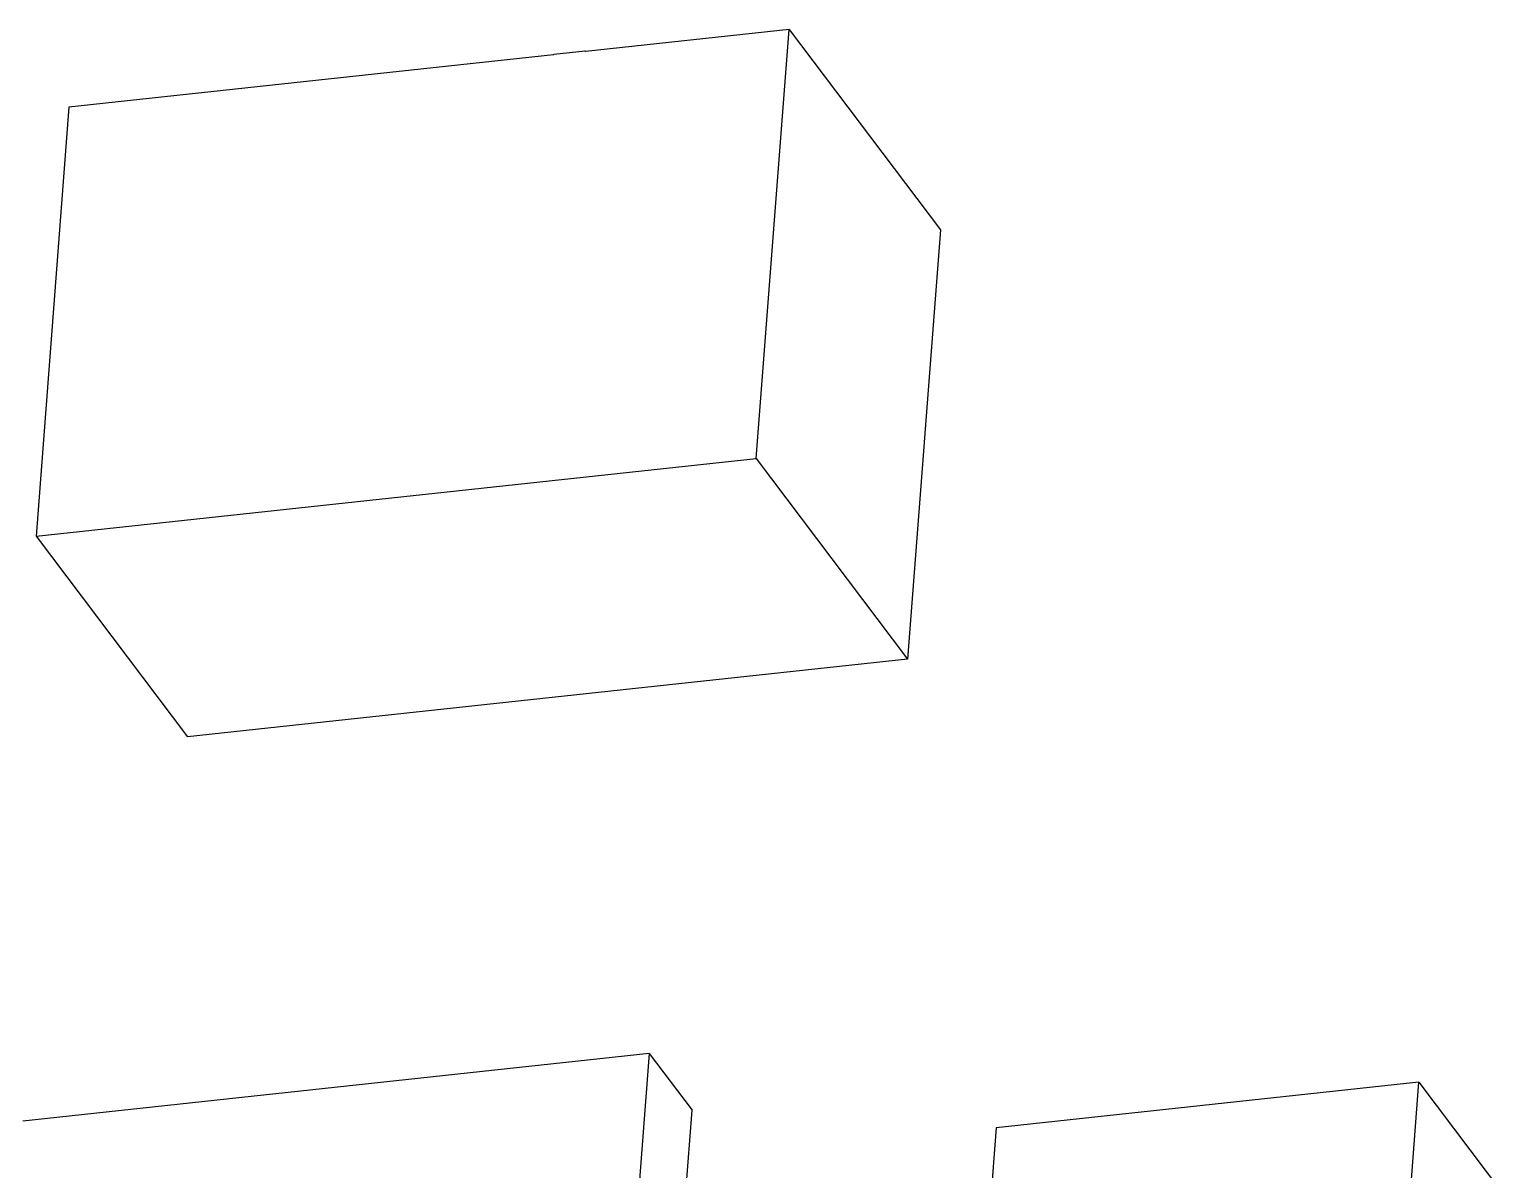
# Model space of a CAD drawing. Header units: millimetres. Extents: x 0 to 594, y 0 to 420.
# Drawn here: x 96.17 to 105, y 124.31 to 131.13 of the extents above; entities that cross this region are included whole.
import ezdxf

# ---------------------------------------------------------------- set-up
doc = ezdxf.new("R2010")
doc.units = ezdxf.units.MM
doc.header["$LTSCALE"] = 32.67
doc.layers.get('0').update_dxf_attribs({"linetype": 'CONTINUOUS'})

msp = doc.modelspace()

# ---------------------------------------------------------------- linework, layer by layer
at = {"color": 7, "linetype": 'CONTINUOUS'}
for p, q in [((100.7223, 131.1309), (99.5037, 130.9993)), ((100.5258, 128.5621), (100.7223, 131.1309)), ((100.7223, 131.1309), (101.6282, 129.9305)), ((99.3124, 130.9787), (96.4107, 130.6654)), ((99.3124, 130.9787), (99.3128, 130.9837)), ((99.3128, 130.9837), (99.5003, 131.0039)), ((99.5003, 131.0039), (99.4999, 130.9989)), ((99.5003, 131.0039), (99.5037, 130.9993)), ((96.4107, 130.6654), (96.2142, 128.0967)), ((101.6282, 129.9305), (101.4317, 127.3618)), ((96.2142, 128.0967), (100.5258, 128.5621)), ((100.5258, 128.5621), (101.4317, 127.3618)), ((96.2142, 128.0967), (97.1202, 126.8963)), ((101.4317, 127.3618), (97.1202, 126.8963)), ((99.885, 124.9996), (96.1358, 124.5948)), ((99.885, 124.9996), (99.6139, 121.4565)), ((99.885, 124.9996), (100.1414, 124.6599)), ((104.4916, 124.8276), (101.9609, 124.5544)), ((104.2612, 121.816), (104.4916, 124.8276)), ((104.4916, 124.8276), (105.0044, 124.1482)), ((100.1039, 124.1694), (100.1414, 124.6599)), ((101.9609, 124.5544), (101.7305, 121.5428))]:
    msp.add_line(p, q, dxfattribs=at)

doc.saveas('drawing.dxf')
